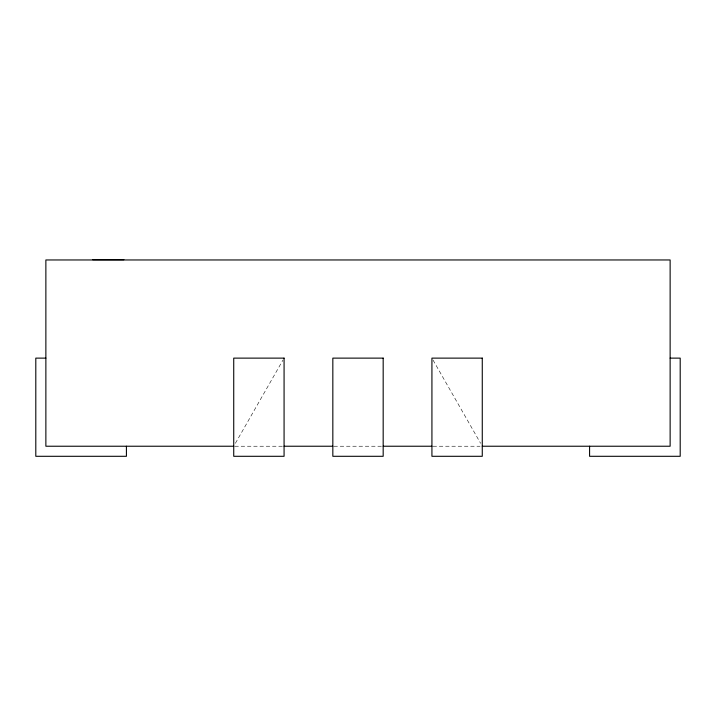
<?xml version="1.0" encoding="UTF-8"?>
<svg xmlns="http://www.w3.org/2000/svg" width="716" height="716" viewBox="0 0 716 716"><rect width="100%" height="100%" fill="white"/><g stroke="black" fill="none" stroke-linecap="round" stroke-linejoin="round"><path stroke-width="0.54" stroke-dasharray="3.58 2.69" d="M235.385 443.32L282.963 360.059M234.848 446.229L282.954 446.229M333.925 446.229L382.075 446.229M433.028 446.229L480.087 446.229M433.037 360.059L480.615 443.32"/><path stroke-width="1.07" d="M92.686 259.702L123.904 259.702M45.869 358.125L35.8 358.125L35.8 456.298L126.419 456.298L126.419 446.229M670.131 358.125L680.2 358.125L680.2 456.298L589.581 456.298L589.581 446.229M233.729 446.229L45.869 446.229L45.869 259.962L670.131 259.962L670.131 446.229L482.271 446.229M284.073 446.229L332.833 446.229M383.176 446.229L431.927 446.229M284.073 358.125L233.729 358.125L233.729 456.298L284.073 456.298L284.073 358.125M383.176 358.125L332.833 358.125L332.833 456.298L383.176 456.298L383.176 358.125M482.271 358.125L431.927 358.125L431.927 456.298L482.271 456.298L482.271 358.125"/></g></svg>
